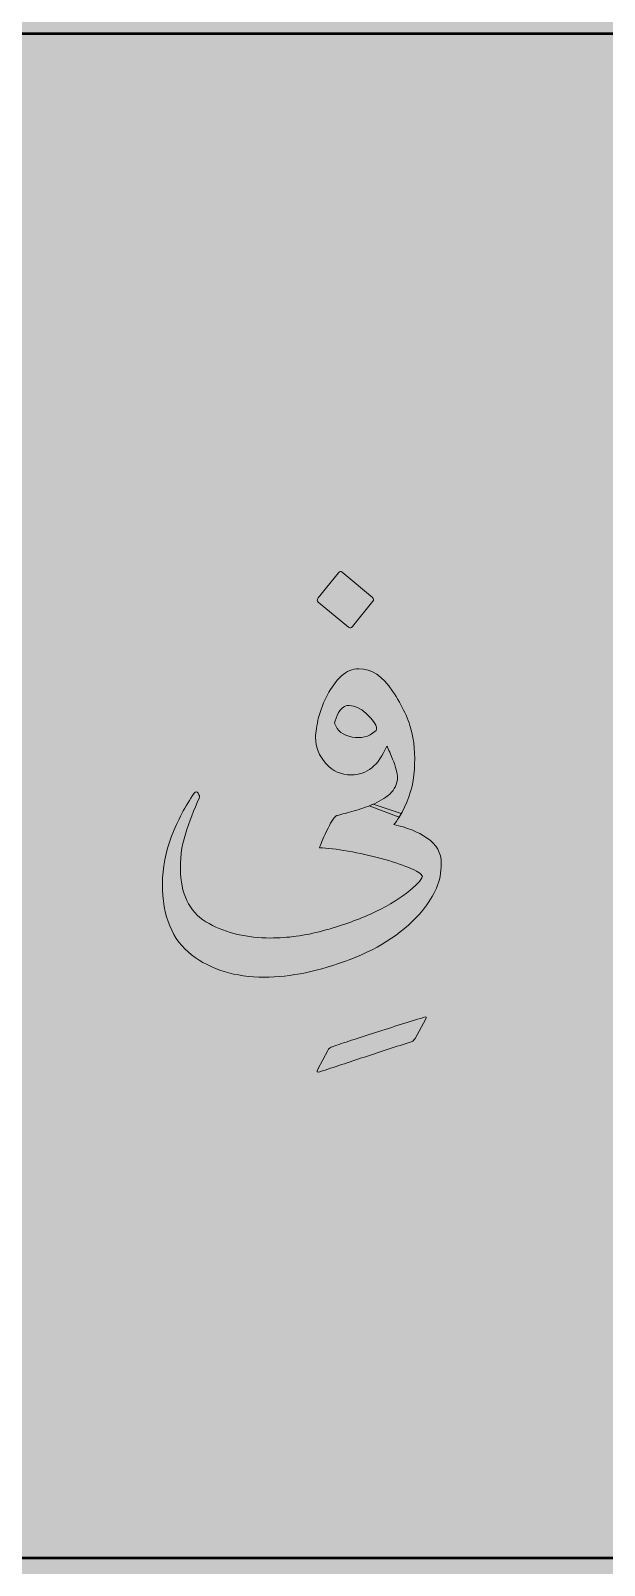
# Model space of a CAD drawing. Header units: inches. Extents: x -1481 to -429, y -1676 to -696.
# Drawn here: x -847.76 to -835.54, y -1240.95 to -1208.21 of the extents above; entities that cross this region are included whole.
import ezdxf

# ---------------------------------------------------------------- set-up
doc = ezdxf.new("R2010")
doc.units = ezdxf.units.IN
doc.header["$MEASUREMENT"] = 0
doc.layers.add('Layer 1', color=7, linetype='Continuous')

# ---------------------------------------------------------------- blocks, each defined once
blk = doc.blocks.new('block 75')
at = {"layer": 'Layer 1', "true_color": 0x009344}
h = blk.add_hatch(color=114, dxfattribs=at)
h.dxf.hatch_style = 2
h.paths.add_polyline_path([(-693.785, -1296.171), (-933.785, -1296.171), (-933.785, -1006.171), (-693.785, -1006.171)])
blk = doc.blocks.new('block 140')
at = {"layer": 'Layer 1', "true_color": 0x49c6ea}
h = blk.add_hatch(color=133, dxfattribs=at)
h.dxf.hatch_style = 2
h.paths.add_polyline_path([(-919.173, -1282.809), (-748.857, -1282.809), (-748.857, -1065.618), (-919.173, -1065.618)])
h = blk.add_hatch(color=133, dxfattribs=at)
h.dxf.hatch_style = 2
h.paths.add_polyline_path([(-907.435, -1277.731), (-761.338, -1277.731), (-761.338, -1076.165), (-907.435, -1076.165)])
at = {"layer": 'Layer 1', "true_color": 0xffed96}
h = blk.add_hatch(color=41, dxfattribs=at)
h.dxf.hatch_style = 2
h.paths.add_polyline_path([(-912.062, -1240.799), (-756.36, -1240.799), (-756.36, -1208.274), (-912.062, -1208.274)])
at = {"layer": 'Layer 1', "lineweight": 0}
blk.add_lwpolyline([(-912.062, -1240.799), (-756.36, -1240.799), (-756.36, -1208.274), (-912.062, -1208.274), (-912.062, -1240.799)], dxfattribs=at)
at = {"layer": 'Layer 1', "color": 44, "lineweight": 53, "true_color": 0xaf7e09}
blk.add_lwpolyline([(-912.062, -1240.799), (-756.36, -1240.799), (-756.36, -1208.274), (-912.062, -1208.274), (-912.062, -1240.799)], dxfattribs=at)
blk = doc.blocks.new('block 172')
at = {"layer": 'Layer 1', "true_color": 0x231f20}
h = blk.add_hatch(color=250, dxfattribs=at)
h.dxf.hatch_style = 2
edge = h.paths.add_edge_path()
edge.add_spline(control_points=[(-839.632, -1229.779), (-839.975, -1229.887), (-840.313, -1229.997), (-840.645, -1230.109), (-840.977, -1230.221), (-841.296, -1230.326), (-841.6, -1230.424), (-841.656, -1230.441), (-841.67, -1230.424), (-841.642, -1230.371), (-841.642, -1230.371), (-841.427, -1229.972), (-841.427, -1229.972), (-841.416, -1229.951), (-841.407, -1229.936), (-841.398, -1229.925), (-841.389, -1229.915), (-841.374, -1229.906), (-841.353, -1229.899), (-841.259, -1229.864), (-841.135, -1229.821), (-840.981, -1229.771), (-840.827, -1229.72), (-840.66, -1229.666), (-840.479, -1229.608), (-840.299, -1229.55), (-840.115, -1229.492), (-839.926, -1229.432), (-839.737, -1229.372), (-839.557, -1229.317), (-839.385, -1229.264), (-839.357, -1229.253), (-839.34, -1229.251), (-839.333, -1229.256), (-839.326, -1229.261), (-839.329, -1229.278), (-839.343, -1229.306), (-839.343, -1229.306), (-839.569, -1229.715), (-839.569, -1229.715), (-839.579, -1229.729), (-839.589, -1229.742), (-839.598, -1229.755), (-839.606, -1229.767), (-839.618, -1229.775), (-839.632, -1229.779)], knot_values=[0, 0, 0, 0, 1, 1, 1, 2, 2, 2, 3, 3, 3, 4, 4, 4, 5, 5, 5, 6, 6, 6, 7, 7, 7, 8, 8, 8, 9, 9, 9, 10, 10, 10, 11, 11, 11, 12, 12, 12, 13, 13, 13, 14, 14, 14, 15, 15, 15, 15], degree=3, periodic=1)
at = {"layer": 'Layer 1', "lineweight": 0}
blk.add_open_spline([(-839.632, -1229.779), (-839.975, -1229.887), (-840.313, -1229.997), (-840.645, -1230.109), (-840.977, -1230.221), (-841.296, -1230.326), (-841.6, -1230.424), (-841.656, -1230.441), (-841.67, -1230.424), (-841.642, -1230.371), (-841.642, -1230.371), (-841.427, -1229.972), (-841.427, -1229.972), (-841.416, -1229.951), (-841.407, -1229.936), (-841.398, -1229.925), (-841.389, -1229.915), (-841.374, -1229.906), (-841.353, -1229.899), (-841.259, -1229.864), (-841.135, -1229.821), (-840.981, -1229.771), (-840.827, -1229.72), (-840.66, -1229.666), (-840.479, -1229.608), (-840.299, -1229.55), (-840.115, -1229.492), (-839.926, -1229.432), (-839.737, -1229.372), (-839.557, -1229.317), (-839.385, -1229.264), (-839.357, -1229.253), (-839.34, -1229.251), (-839.333, -1229.256), (-839.326, -1229.261), (-839.329, -1229.278), (-839.343, -1229.306), (-839.343, -1229.306), (-839.569, -1229.715), (-839.569, -1229.715), (-839.579, -1229.729), (-839.589, -1229.742), (-839.598, -1229.755), (-839.606, -1229.767), (-839.618, -1229.775), (-839.632, -1229.779)], degree=3, knots=[0, 0, 0, 0, 1, 1, 1, 2, 2, 2, 3, 3, 3, 4, 4, 4, 5, 5, 5, 6, 6, 6, 7, 7, 7, 8, 8, 8, 9, 9, 9, 10, 10, 10, 11, 11, 11, 12, 12, 12, 13, 13, 13, 14, 14, 14, 15, 15, 15, 15], dxfattribs=at)
blk = doc.blocks.new('block 139')
at = {"layer": 'Layer 1', "true_color": 0x231f20}
h = blk.add_hatch(color=250, dxfattribs=at)
h.dxf.hatch_style = 2
edge = h.paths.add_edge_path()
edge.add_spline(control_points=[(-840.549, -1224.752), (-840.392, -1224.692), (-840.257, -1224.619), (-840.145, -1224.531), (-840.033, -1224.444), (-839.967, -1224.332), (-839.946, -1224.195), (-839.935, -1224.104), (-839.961, -1223.977), (-840.024, -1223.812), (-840.087, -1223.648), (-840.136, -1223.536), (-840.171, -1223.476), (-840.346, -1223.886), (-840.598, -1224.09), (-840.927, -1224.09), (-841.144, -1224.09), (-841.325, -1224.009), (-841.47, -1223.846), (-841.615, -1223.684), (-841.688, -1223.499), (-841.688, -1223.293), (-841.688, -1223.174), (-841.666, -1223.03), (-841.623, -1222.862), (-841.579, -1222.694), (-841.517, -1222.533), (-841.436, -1222.379), (-841.356, -1222.225), (-841.258, -1222.094), (-841.142, -1221.986), (-841.027, -1221.877), (-840.901, -1221.823), (-840.764, -1221.823), (-840.498, -1221.823), (-840.26, -1221.982), (-840.048, -1222.301), (-839.836, -1222.619), (-839.699, -1222.915), (-839.636, -1223.188), (-839.573, -1223.468), (-839.559, -1223.768), (-839.594, -1224.09), (-839.629, -1224.412), (-839.734, -1224.713), (-839.909, -1224.993), (-839.909, -1224.993), (-840.549, -1224.752), (-840.549, -1224.752)], knot_values=[0, 0, 0, 0, 1, 1, 1, 2, 2, 2, 3, 3, 3, 4, 4, 4, 5, 5, 5, 6, 6, 6, 7, 7, 7, 8, 8, 8, 9, 9, 9, 10, 10, 10, 11, 11, 11, 12, 12, 12, 13, 13, 13, 14, 14, 14, 15, 15, 15, 16, 16, 16, 16], degree=3, periodic=1)
edge = h.paths.add_edge_path()
edge.add_spline(control_points=[(-841.2, -1219.776), (-841.172, -1219.745), (-841.146, -1219.741), (-841.121, -1219.766), (-841.121, -1219.766), (-840.476, -1220.301), (-840.476, -1220.301), (-840.448, -1220.332), (-840.446, -1220.36), (-840.47, -1220.385), (-840.47, -1220.385), (-840.901, -1220.926), (-840.901, -1220.926), (-840.925, -1220.961), (-840.953, -1220.964), (-840.985, -1220.936), (-840.985, -1220.936), (-841.636, -1220.401), (-841.636, -1220.401), (-841.66, -1220.376), (-841.66, -1220.346), (-841.636, -1220.311), (-841.636, -1220.311), (-841.2, -1219.776), (-841.2, -1219.776), (-841.2, -1219.776), (-841.2, -1219.776), (-841.2, -1219.776)], knot_values=[0, 0, 0, 0, 1, 1, 1, 2, 2, 2, 3, 3, 3, 4, 4, 4, 5, 5, 5, 6, 6, 6, 7, 7, 7, 8, 8, 8, 9, 9, 9, 9], degree=3, periodic=1)
edge = h.paths.add_edge_path()
edge.add_spline(control_points=[(-841.284, -1222.988), (-841.228, -1223.149), (-841.104, -1223.247), (-840.911, -1223.282), (-840.719, -1223.317), (-840.556, -1223.277), (-840.423, -1223.161), (-840.385, -1223.137), (-840.378, -1223.093), (-840.402, -1223.03), (-840.462, -1222.925), (-840.548, -1222.827), (-840.662, -1222.736), (-840.776, -1222.645), (-840.894, -1222.603), (-841.016, -1222.61), (-841.093, -1222.631), (-841.154, -1222.681), (-841.197, -1222.76), (-841.241, -1222.839), (-841.27, -1222.915), (-841.284, -1222.988)], knot_values=[0, 0, 0, 0, 1, 1, 1, 2, 2, 2, 3, 3, 3, 4, 4, 4, 5, 5, 5, 6, 6, 6, 7, 7, 7, 7], degree=3, periodic=1)
h = blk.add_hatch(color=250, dxfattribs=at)
h.dxf.hatch_style = 2
edge = h.paths.add_edge_path()
edge.add_spline(control_points=[(-839.861, -1224.914), (-839.913, -1225.002), (-839.966, -1225.081), (-840.018, -1225.151), (-839.749, -1225.207), (-839.513, -1225.302), (-839.312, -1225.437), (-839.111, -1225.571), (-839.01, -1225.752), (-839.01, -1225.98), (-839.01, -1226.172), (-839.044, -1226.347), (-839.113, -1226.505), (-839.181, -1226.662), (-839.278, -1226.82), (-839.404, -1226.977), (-839.775, -1227.425), (-840.291, -1227.775), (-840.952, -1228.027), (-841.614, -1228.279), (-842.224, -1228.405), (-842.784, -1228.405), (-843.403, -1228.405), (-843.919, -1228.246), (-844.332, -1227.93), (-844.745, -1227.613), (-844.952, -1227.108), (-844.952, -1226.415), (-844.952, -1226.072), (-844.887, -1225.733), (-844.757, -1225.397), (-844.628, -1225.061), (-844.467, -1224.755), (-844.275, -1224.479), (-844.247, -1224.437), (-844.219, -1224.438), (-844.191, -1224.481), (-844.163, -1224.525), (-844.156, -1224.559), (-844.17, -1224.584), (-844.282, -1224.832), (-844.38, -1225.088), (-844.464, -1225.353), (-844.547, -1225.617), (-844.582, -1225.896), (-844.568, -1226.19), (-844.541, -1226.701), (-844.338, -1227.058), (-843.96, -1227.263), (-843.582, -1227.468), (-843.146, -1227.57), (-842.653, -1227.57), (-842.285, -1227.57), (-841.915, -1227.519), (-841.54, -1227.418), (-841.166, -1227.316), (-840.825, -1227.197), (-840.517, -1227.058), (-840.209, -1226.92), (-839.953, -1226.771), (-839.75, -1226.612), (-839.547, -1226.453), (-839.434, -1226.335), (-839.409, -1226.258), (-839.434, -1226.198), (-839.531, -1226.135), (-839.701, -1226.066), (-839.87, -1225.998), (-840.068, -1225.933), (-840.294, -1225.872), (-840.519, -1225.811), (-840.753, -1225.759), (-840.994, -1225.717), (-841.236, -1225.675), (-841.44, -1225.651), (-841.608, -1225.644), (-841.587, -1225.584), (-841.536, -1225.466), (-841.454, -1225.29), (-841.371, -1225.113), (-841.304, -1225.004), (-841.251, -1224.962), (-841.248, -1224.962), (-841.244, -1224.961), (-841.241, -1224.959), (-841.237, -1224.957), (-841.234, -1224.956), (-841.23, -1224.956), (-841.125, -1224.928), (-841.003, -1224.895), (-840.863, -1224.857), (-840.723, -1224.818), (-840.588, -1224.771), (-840.459, -1224.715), (-840.459, -1224.715), (-839.861, -1224.914), (-839.861, -1224.914)], knot_values=[0, 0, 0, 0, 1, 1, 1, 2, 2, 2, 3, 3, 3, 4, 4, 4, 5, 5, 5, 6, 6, 6, 7, 7, 7, 8, 8, 8, 9, 9, 9, 10, 10, 10, 11, 11, 11, 12, 12, 12, 13, 13, 13, 14, 14, 14, 15, 15, 15, 16, 16, 16, 17, 17, 17, 18, 18, 18, 19, 19, 19, 20, 20, 20, 21, 21, 21, 22, 22, 22, 23, 23, 23, 24, 24, 24, 25, 25, 25, 26, 26, 26, 27, 27, 27, 28, 28, 28, 29, 29, 29, 30, 30, 30, 31, 31, 31, 32, 32, 32, 32], degree=3, periodic=1)
at = {"layer": 'Layer 1', "lineweight": 0}
for points, knots in [([(-841.2, -1219.776), (-841.172, -1219.745), (-841.146, -1219.741), (-841.121, -1219.766), (-841.121, -1219.766), (-840.476, -1220.301), (-840.476, -1220.301), (-840.448, -1220.332), (-840.446, -1220.36), (-840.47, -1220.385), (-840.47, -1220.385), (-840.901, -1220.926), (-840.901, -1220.926), (-840.925, -1220.961), (-840.953, -1220.964), (-840.985, -1220.936), (-840.985, -1220.936), (-841.636, -1220.401), (-841.636, -1220.401), (-841.66, -1220.376), (-841.66, -1220.346), (-841.636, -1220.311), (-841.636, -1220.311), (-841.2, -1219.776), (-841.2, -1219.776), (-841.2, -1219.776), (-841.2, -1219.776), (-841.2, -1219.776)], [0, 0, 0, 0, 1, 1, 1, 2, 2, 2, 3, 3, 3, 4, 4, 4, 5, 5, 5, 6, 6, 6, 7, 7, 7, 8, 8, 8, 9, 9, 9, 9]), ([(-840.549, -1224.752), (-840.392, -1224.692), (-840.257, -1224.619), (-840.145, -1224.531), (-840.033, -1224.444), (-839.967, -1224.332), (-839.946, -1224.195), (-839.935, -1224.104), (-839.961, -1223.977), (-840.024, -1223.812), (-840.087, -1223.648), (-840.136, -1223.536), (-840.171, -1223.476), (-840.346, -1223.886), (-840.598, -1224.09), (-840.927, -1224.09), (-841.144, -1224.09), (-841.325, -1224.009), (-841.47, -1223.846), (-841.615, -1223.684), (-841.688, -1223.499), (-841.688, -1223.293), (-841.688, -1223.174), (-841.666, -1223.03), (-841.623, -1222.862), (-841.579, -1222.694), (-841.517, -1222.533), (-841.436, -1222.379), (-841.356, -1222.225), (-841.258, -1222.094), (-841.142, -1221.986), (-841.027, -1221.877), (-840.901, -1221.823), (-840.764, -1221.823), (-840.498, -1221.823), (-840.26, -1221.982), (-840.048, -1222.301), (-839.836, -1222.619), (-839.699, -1222.915), (-839.636, -1223.188), (-839.573, -1223.468), (-839.559, -1223.768), (-839.594, -1224.09), (-839.629, -1224.412), (-839.734, -1224.713), (-839.909, -1224.993), (-839.909, -1224.993), (-840.549, -1224.752), (-840.549, -1224.752)], [0, 0, 0, 0, 1, 1, 1, 2, 2, 2, 3, 3, 3, 4, 4, 4, 5, 5, 5, 6, 6, 6, 7, 7, 7, 8, 8, 8, 9, 9, 9, 10, 10, 10, 11, 11, 11, 12, 12, 12, 13, 13, 13, 14, 14, 14, 15, 15, 15, 16, 16, 16, 16]), ([(-841.284, -1222.988), (-841.228, -1223.149), (-841.104, -1223.247), (-840.911, -1223.282), (-840.719, -1223.317), (-840.556, -1223.277), (-840.423, -1223.161), (-840.385, -1223.137), (-840.378, -1223.093), (-840.402, -1223.03), (-840.462, -1222.925), (-840.548, -1222.827), (-840.662, -1222.736), (-840.776, -1222.645), (-840.894, -1222.603), (-841.016, -1222.61), (-841.093, -1222.631), (-841.154, -1222.681), (-841.197, -1222.76), (-841.241, -1222.839), (-841.27, -1222.915), (-841.284, -1222.988)], [0, 0, 0, 0, 1, 1, 1, 2, 2, 2, 3, 3, 3, 4, 4, 4, 5, 5, 5, 6, 6, 6, 7, 7, 7, 7]), ([(-839.861, -1224.914), (-839.913, -1225.002), (-839.966, -1225.081), (-840.018, -1225.151), (-839.749, -1225.207), (-839.513, -1225.302), (-839.312, -1225.437), (-839.111, -1225.571), (-839.01, -1225.752), (-839.01, -1225.98), (-839.01, -1226.172), (-839.044, -1226.347), (-839.113, -1226.505), (-839.181, -1226.662), (-839.278, -1226.82), (-839.404, -1226.977), (-839.775, -1227.425), (-840.291, -1227.775), (-840.952, -1228.027), (-841.614, -1228.279), (-842.224, -1228.405), (-842.784, -1228.405), (-843.403, -1228.405), (-843.919, -1228.246), (-844.332, -1227.93), (-844.745, -1227.613), (-844.952, -1227.108), (-844.952, -1226.415), (-844.952, -1226.072), (-844.887, -1225.733), (-844.757, -1225.397), (-844.628, -1225.061), (-844.467, -1224.755), (-844.275, -1224.479), (-844.247, -1224.437), (-844.219, -1224.438), (-844.191, -1224.481), (-844.163, -1224.525), (-844.156, -1224.559), (-844.17, -1224.584), (-844.282, -1224.832), (-844.38, -1225.088), (-844.464, -1225.353), (-844.547, -1225.617), (-844.582, -1225.896), (-844.568, -1226.19), (-844.541, -1226.701), (-844.338, -1227.058), (-843.96, -1227.263), (-843.582, -1227.468), (-843.146, -1227.57), (-842.653, -1227.57), (-842.285, -1227.57), (-841.915, -1227.519), (-841.54, -1227.418), (-841.166, -1227.316), (-840.825, -1227.197), (-840.517, -1227.058), (-840.209, -1226.92), (-839.953, -1226.771), (-839.75, -1226.612), (-839.547, -1226.453), (-839.434, -1226.335), (-839.409, -1226.258), (-839.434, -1226.198), (-839.531, -1226.135), (-839.701, -1226.066), (-839.87, -1225.998), (-840.068, -1225.933), (-840.294, -1225.872), (-840.519, -1225.811), (-840.753, -1225.759), (-840.994, -1225.717), (-841.236, -1225.675), (-841.44, -1225.651), (-841.608, -1225.644), (-841.587, -1225.584), (-841.536, -1225.466), (-841.454, -1225.29), (-841.371, -1225.113), (-841.304, -1225.004), (-841.251, -1224.962), (-841.248, -1224.962), (-841.244, -1224.961), (-841.241, -1224.959), (-841.237, -1224.957), (-841.234, -1224.956), (-841.23, -1224.956), (-841.125, -1224.928), (-841.003, -1224.895), (-840.863, -1224.857), (-840.723, -1224.818), (-840.588, -1224.771), (-840.459, -1224.715), (-840.459, -1224.715), (-839.861, -1224.914), (-839.861, -1224.914)], [0, 0, 0, 0, 1, 1, 1, 2, 2, 2, 3, 3, 3, 4, 4, 4, 5, 5, 5, 6, 6, 6, 7, 7, 7, 8, 8, 8, 9, 9, 9, 10, 10, 10, 11, 11, 11, 12, 12, 12, 13, 13, 13, 14, 14, 14, 15, 15, 15, 16, 16, 16, 17, 17, 17, 18, 18, 18, 19, 19, 19, 20, 20, 20, 21, 21, 21, 22, 22, 22, 23, 23, 23, 24, 24, 24, 25, 25, 25, 26, 26, 26, 27, 27, 27, 28, 28, 28, 29, 29, 29, 30, 30, 30, 31, 31, 31, 32, 32, 32, 32])]:
    blk.add_open_spline(points, degree=3, knots=knots, dxfattribs=at)
at = {"layer": 'Layer 1'}
for name in ['block 140', 'block 172']:
    blk.add_blockref(name, (0, 0), dxfattribs=at)

msp = doc.modelspace()

# ---------------------------------------------------------------- hatches: boundary and pattern name
at = {"layer": 'Layer 1', "true_color": 0x006738}
h = msp.add_hatch(color=116, dxfattribs=at)
h.dxf.hatch_style = 2
h.paths.add_polyline_path([(-749.015, -1281.171), (-919.015, -1281.171), (-919.015, -1062.796), (-749.015, -1062.796)])

# ---------------------------------------------------------------- block references
at = {"layer": 'Layer 1'}
for name in ['block 75', 'block 139']:
    msp.add_blockref(name, (0, 0), dxfattribs=at)

doc.saveas('drawing.dxf')
